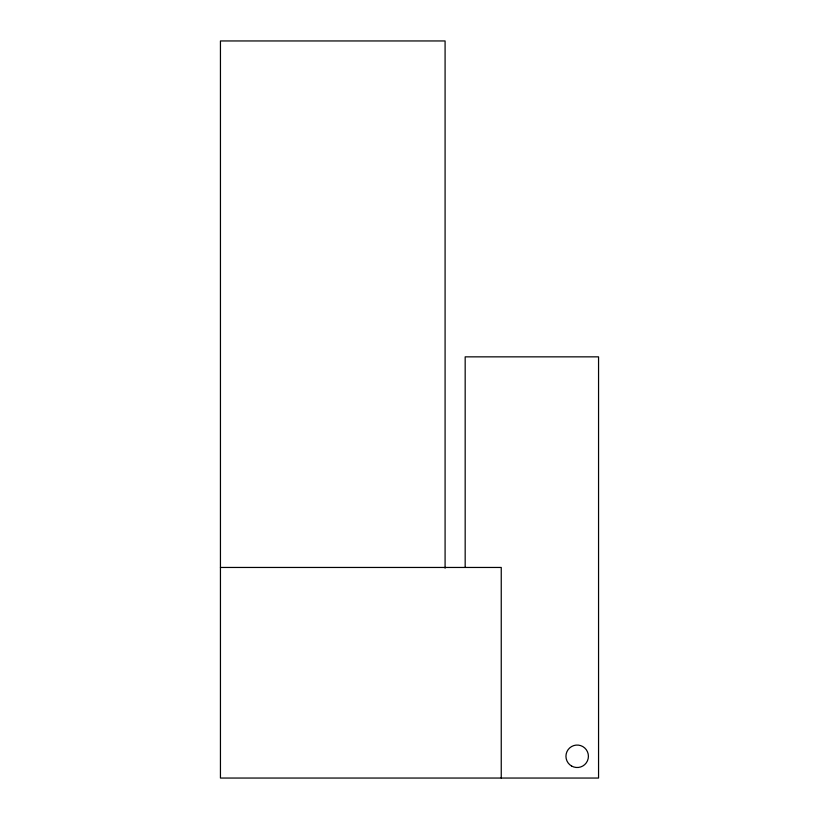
<?xml version="1.0" encoding="UTF-8"?>
<svg xmlns="http://www.w3.org/2000/svg" width="819" height="819" viewBox="0 0 819 819"><rect width="100%" height="100%" fill="white"/><g stroke="black" fill="none" stroke-linecap="round" stroke-linejoin="round"><path stroke-width="1.23" d="M220.444 567.454L501.248 567.454L501.248 778.05M465.172 567.454L465.172 356.849L598.556 356.849L598.556 778.05L220.444 778.05L220.444 40.95L445.086 40.95L445.086 568.181M571.56 766.011A11.231 11.231 0 0 0 588.411 756.285A11.231 11.231 0 0 0 571.56 746.559A11.231 11.231 0 0 0 571.56 766.011"/></g></svg>
